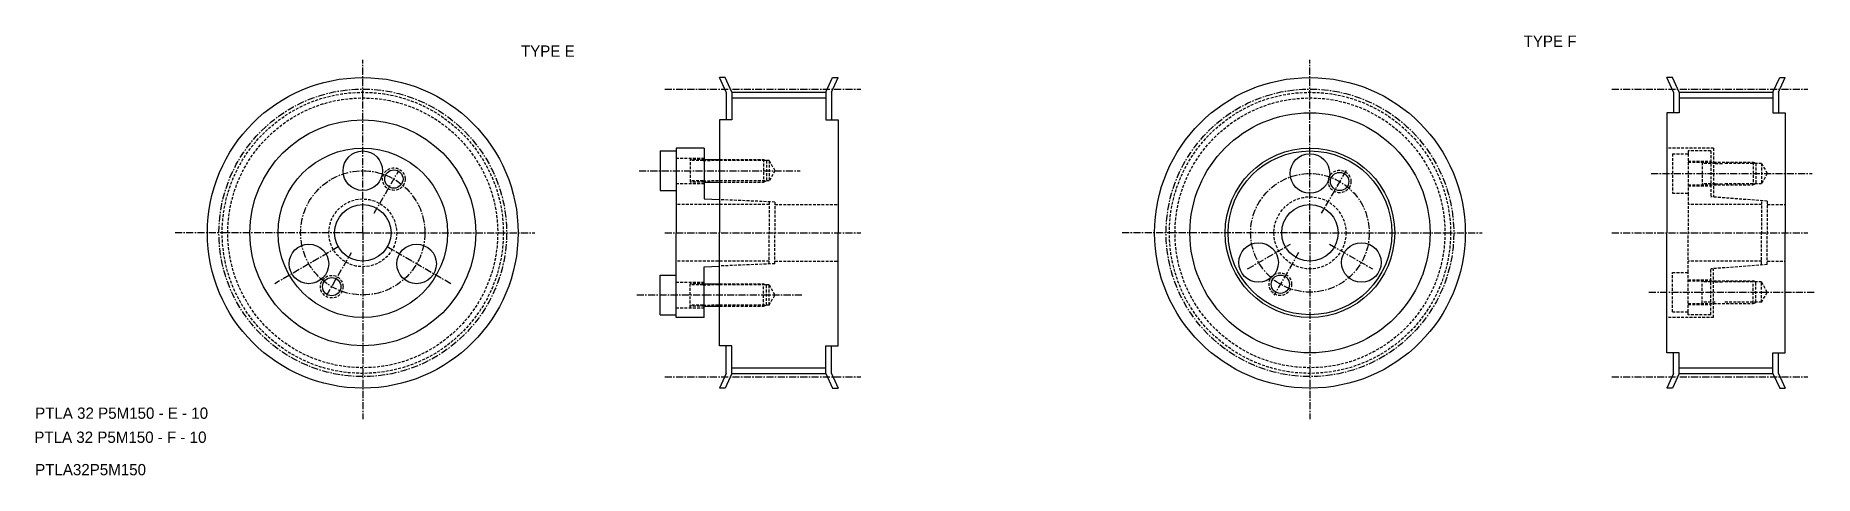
# Model space of a CAD drawing. Extents: x -287 to 28, y 950 to 1028.
import ezdxf

# ---------------------------------------------------------------- set-up
doc = ezdxf.new("R2010")
doc.units = 0
doc.linetypes.add('CENTER', pattern=[2, 1.25, -0.25, 0.25, -0.25])
doc.linetypes.add('DASHED', pattern=[0.75, 0.5, -0.25])
doc.layers.get('0').update_dxf_attribs({"linetype": 'CONTINUOUS'})
doc.layers.add('CENTER', color=1, linetype='CENTER')

msp = doc.modelspace()

# ---------------------------------------------------------------- linework, layer by layer
at = {"color": 7, "linetype": 'CONTINUOUS'}
for p, q in [((-164.97, 1020.56), (-165.97, 1020.56)), ((-164.77, 1017.95), (-165.97, 1020.56)), ((-163.77, 1017.95), (-164.97, 1020.56)), ((-147.17, 1017.95), (-145.97, 1020.56)), ((-146.17, 1017.95), (-144.97, 1020.56)), ((-145.97, 1020.56), (-144.97, 1020.56)), ((2.9, 1017.95), (1.7, 1020.56)), ((2.7, 1020.56), (1.7, 1020.56)), ((3.9, 1017.95), (2.7, 1020.56)), ((20.5, 1017.95), (21.7, 1020.56)), ((21.5, 1017.95), (22.7, 1020.56)), ((21.7, 1020.56), (22.7, 1020.56)), ((-164.77, 1017.95), (-164.77, 1013.06)), ((-163.77, 1017.95), (-147.17, 1017.95)), ((-163.77, 1017.95), (-163.77, 1013.06)), ((-147.17, 1017.95), (-147.17, 1013.06)), ((-146.17, 1017.95), (-146.17, 1013.06)), ((2.9, 1017.95), (2.9, 1014.31)), ((3.9, 1017.95), (20.5, 1017.95)), ((3.9, 1017.95), (3.9, 1014.31)), ((20.5, 1017.95), (20.5, 1014.31)), ((21.5, 1017.95), (21.5, 1014.31)), ((-163.77, 1016.95), (-147.17, 1016.95)), ((1.7, 1014.31), (1.7, 993.06)), ((3.9, 1014.31), (1.7, 1014.31)), ((3.9, 1016.95), (20.5, 1016.95)), ((20.5, 1014.31), (21.5, 1014.31)), ((21, 1014.31), (22.7, 1014.31)), ((22.7, 1014.31), (22.7, 993.06)), ((-165.97, 1013.06), (-165.97, 993.06)), ((-163.77, 1013.06), (-165.97, 1013.06)), ((-147.17, 1013.06), (-146.17, 1013.06)), ((-146.67, 1013.06), (-144.97, 1013.06)), ((-144.97, 1013.06), (-144.97, 993.06)), ((-168.67, 1008.06), (-173.67, 1008.06)), ((-173.67, 1008.06), (-173.67, 1001.56)), ((-173.67, 1008.06), (-173.67, 1007.56)), ((-168.67, 1008.06), (-168.67, 1001.56)), ((-168.67, 1008.06), (-168.67, 999.31)), ((-176.47, 1007.56), (-176.47, 1000.56)), ((-176.47, 1007.56), (-173.67, 1007.56)), ((-173.67, 1007.56), (-173.67, 1000.56)), ((-173.67, 1007.56), (-173.67, 993.06)), ((-168.67, 1006.06), (-165.97, 1006.06)), ((-168.67, 1002.06), (-165.97, 1002.06)), ((-168.67, 1001.56), (-168.67, 999.06)), ((-176.47, 1000.56), (-173.67, 1000.56)), ((-168.67, 999.06), (-165.97, 998.94)), ((-173.67, 978.56), (-173.67, 993.06)), ((-165.97, 973.06), (-165.97, 993.06)), ((-144.97, 973.06), (-144.97, 993.06)), ((1.7, 971.81), (1.7, 993.06)), ((22.7, 971.81), (22.7, 993.06)), ((-168.67, 987.06), (-165.97, 987.18)), ((-168.67, 984.56), (-168.67, 987.06)), ((-176.47, 978.56), (-176.47, 985.56)), ((-176.47, 985.56), (-173.67, 985.56)), ((-173.67, 978.56), (-173.67, 985.56)), ((-173.67, 978.06), (-173.67, 984.56)), ((-168.67, 978.06), (-168.67, 984.56)), ((-168.67, 984.06), (-165.97, 984.06)), ((-168.67, 980.06), (-165.97, 980.06)), ((-176.47, 978.56), (-173.67, 978.56)), ((-173.67, 978.06), (-173.67, 978.56)), ((-168.67, 978.06), (-173.67, 978.06)), ((-163.77, 973.06), (-165.97, 973.06)), ((-164.77, 968.16), (-164.77, 973.06)), ((-163.77, 968.16), (-163.77, 973.06)), ((-147.17, 968.16), (-147.17, 973.06)), ((-147.17, 973.06), (-146.17, 973.06)), ((-146.67, 973.06), (-144.97, 973.06)), ((-146.17, 968.16), (-146.17, 973.06)), ((3.9, 971.81), (1.7, 971.81)), ((2.9, 968.16), (2.9, 971.81)), ((3.9, 968.16), (3.9, 971.81)), ((20.5, 968.16), (20.5, 971.81)), ((20.5, 971.81), (21.5, 971.81)), ((21, 971.81), (22.7, 971.81)), ((21.5, 968.16), (21.5, 971.81)), ((-164.77, 968.16), (-165.97, 965.56)), ((-163.77, 968.16), (-164.97, 965.56)), ((-163.77, 969.16), (-147.17, 969.16)), ((-163.77, 968.16), (-147.17, 968.16)), ((-147.17, 968.16), (-145.97, 965.56)), ((-146.17, 968.16), (-144.97, 965.56)), ((2.9, 968.16), (1.7, 965.56)), ((3.9, 968.16), (2.7, 965.56)), ((3.9, 969.16), (20.5, 969.16)), ((3.9, 968.16), (20.5, 968.16)), ((20.5, 968.16), (21.7, 965.56)), ((21.5, 968.16), (22.7, 965.56)), ((-164.97, 965.56), (-165.97, 965.56)), ((-145.97, 965.56), (-144.97, 965.56)), ((2.7, 965.56), (1.7, 965.56)), ((21.7, 965.56), (22.7, 965.56))]:
    msp.add_line(p, q, dxfattribs=at)
at = {"color": 3, "linetype": 'DASHED'}
for p, q in [((10, 1008.06), (1.7, 1008.06)), ((10, 1008.06), (10, 999.43)), ((-173.67, 1006.31), (-168.67, 1006.31)), ((-171.17, 1006.31), (-171.17, 1001.81)), ((-168.67, 1006.06), (-171.17, 1006.06)), ((-168.87, 1005.86), (-171.17, 1005.86)), ((-168.87, 1005.86), (-167.37, 1005.86)), ((-157.17, 1005.86), (-167.37, 1005.86)), ((-165.97, 1006.06), (-158.17, 1006.06)), ((-158.17, 1006.06), (-157.67, 1005.86)), ((-158.17, 1006.06), (-158.17, 1002.06)), ((-157.67, 1005.86), (-157.67, 1002.26)), ((-157.17, 1005.86), (-157.17, 1002.26)), ((-157.17, 1005.86), (-156.17, 1004.06)), ((2.7, 1007.06), (2.7, 1000.06)), ((2.7, 1007.06), (5.5, 1007.06)), ((9.5, 1007.56), (5.5, 1007.56)), ((5.5, 1007.56), (5.5, 1007.06)), ((5.5, 1007.06), (5.5, 1000.06)), ((5.5, 1005.76), (9.5, 1005.76)), ((5.5, 1005.56), (17, 1005.56)), ((8, 1005.56), (8, 1001.56)), ((10.3, 1005.36), (8, 1005.36)), ((9.5, 1007.56), (9.5, 999.43)), ((10.3, 1005.36), (11.8, 1005.36)), ((18.5, 1005.36), (11.8, 1005.36)), ((17, 1005.56), (17.5, 1005.36)), ((17, 1005.56), (17, 1001.56)), ((17.5, 1005.36), (17.5, 1001.76)), ((18.5, 1005.36), (19.5, 1003.56)), ((18.5, 1005.36), (18.5, 1001.76)), ((-173.67, 1001.81), (-168.67, 1001.81)), ((-168.87, 1002.26), (-171.17, 1002.26)), ((-168.67, 1002.06), (-171.17, 1002.06)), ((-168.87, 1002.26), (-167.37, 1002.26)), ((-157.17, 1002.26), (-167.37, 1002.26)), ((-165.97, 1002.06), (-158.17, 1002.06)), ((-158.17, 1002.06), (-157.67, 1002.26)), ((-156.17, 1004.06), (-157.17, 1002.26)), ((5.5, 1001.56), (17, 1001.56)), ((5.5, 1001.36), (9.5, 1001.36)), ((10.3, 1001.76), (8, 1001.76)), ((10.3, 1001.76), (11.8, 1001.76)), ((18.5, 1001.76), (11.8, 1001.76)), ((17.5, 1001.76), (17, 1001.56)), ((19.5, 1003.56), (18.5, 1001.76)), ((-156.17, 998.51), (-165.97, 998.94)), ((-157.17, 998.56), (-157.17, 993.06)), ((-156.17, 998.51), (-156.17, 993.06)), ((2.7, 1000.06), (5.5, 1000.06)), ((5.5, 1000.06), (5.5, 993.06)), ((19.5, 998.67), (9.5, 999.43)), ((18.5, 998.63), (18.5, 993.06)), ((19.5, 998.67), (19.5, 993.06)), ((-157.17, 998.06), (-173.67, 998.06)), ((-156.17, 998.06), (-144.97, 998.06)), ((18.5, 998.06), (5.5, 998.06)), ((19.5, 998.06), (22.7, 998.06)), ((-157.17, 987.56), (-157.17, 993.06)), ((-156.17, 987.6), (-156.17, 993.06)), ((5.5, 986.06), (5.5, 993.06)), ((18.5, 987.48), (18.5, 993.06)), ((19.5, 987.45), (19.5, 993.06)), ((-157.17, 988.06), (-173.67, 988.06)), ((-156.17, 987.6), (-165.97, 987.18)), ((-156.17, 988.06), (-144.97, 988.06)), ((2.7, 979.06), (2.7, 986.06)), ((2.7, 986.06), (5.5, 986.06)), ((18.5, 988.06), (5.5, 988.06)), ((5.5, 979.06), (5.5, 986.06)), ((19.5, 987.45), (9.5, 986.68)), ((9.5, 978.56), (9.5, 986.68)), ((10, 978.06), (10, 986.68)), ((19.5, 988.06), (22.7, 988.06)), ((-173.67, 984.31), (-168.67, 984.31)), ((-171.17, 979.81), (-171.17, 984.31)), ((-168.67, 984.06), (-171.17, 984.06)), ((-168.87, 983.86), (-171.17, 983.86)), ((-168.87, 983.86), (-167.37, 983.86)), ((-157.17, 983.86), (-167.37, 983.86)), ((-165.97, 984.06), (-158.17, 984.06)), ((-158.17, 984.06), (-157.67, 983.86)), ((-158.17, 980.06), (-158.17, 984.06)), ((-157.67, 980.26), (-157.67, 983.86)), ((-157.17, 980.26), (-157.17, 983.86)), ((-156.17, 982.06), (-157.17, 983.86)), ((5.5, 984.76), (9.5, 984.76)), ((5.5, 984.56), (17, 984.56)), ((8, 980.56), (8, 984.56)), ((10.3, 984.36), (8, 984.36)), ((10.3, 984.36), (11.8, 984.36)), ((18.5, 984.36), (11.8, 984.36)), ((17, 980.56), (17, 984.56)), ((17.5, 984.36), (17, 984.56)), ((17.5, 980.76), (17.5, 984.36)), ((18.5, 980.76), (18.5, 984.36)), ((19.5, 982.56), (18.5, 984.36)), ((18.5, 980.76), (19.5, 982.56)), ((-173.67, 979.81), (-168.67, 979.81)), ((-168.87, 980.26), (-171.17, 980.26)), ((-168.67, 980.06), (-171.17, 980.06)), ((-168.87, 980.26), (-167.37, 980.26)), ((-157.17, 980.26), (-167.37, 980.26)), ((-165.97, 980.06), (-158.17, 980.06)), ((-158.17, 980.06), (-157.67, 980.26)), ((-157.17, 980.26), (-156.17, 982.06)), ((5.5, 980.56), (17, 980.56)), ((5.5, 980.36), (9.5, 980.36)), ((10.3, 980.76), (8, 980.76)), ((18.5, 980.76), (11.8, 980.76)), ((17, 980.56), (17.5, 980.76)), ((10, 978.06), (1.7, 978.06)), ((2.7, 979.06), (5.5, 979.06)), ((5.5, 978.56), (5.5, 979.06)), ((5.5, 978.56), (5.5, 979.06)), ((9.5, 978.56), (5.5, 978.56)), ((9.5, 978.56), (5.5, 978.56))]:
    msp.add_line(p, q, dxfattribs=at)
at = {"color": 1, "linetype": 'CENTER'}
for p, q in [((-227.12, 996.52), (-222.74, 1004.1)), ((-55.07, 1004.1), (-59.45, 996.52)), ((-233.45, 990.56), (-244.71, 984.06)), ((-235.49, 982.02), (-231.12, 989.59)), ((-213.53, 984.06), (-224.79, 990.56)), ((-72.49, 986.68), (-64.91, 991.06)), ((-63.45, 989.59), (-67.82, 982.02)), ((-57.98, 991.06), (-50.4, 986.68))]:
    msp.add_line(p, q, dxfattribs=at)
at = {"color": 7, "linetype": 'CONTINUOUS'}
for centre, radius in [((-229.12, 993.06), 27.5), ((-61.45, 993.06), 27.5), ((-61.45, 993.06), 21.25), ((-229.12, 993.06), 20), ((-229.12, 993.06), 15), ((-61.45, 993.06), 15), ((-229.12, 1004.06), 3.5), ((-61.45, 993.06), 14.5), ((-61.45, 1003.56), 3.5), ((-223.62, 1002.58), 1.62), ((-56.2, 1002.15), 1.62), ((-229.12, 993.06), 5), ((-61.45, 993.06), 5), ((-238.65, 987.56), 3.5), ((-219.59, 987.56), 3.5), ((-70.54, 987.81), 3.5), ((-52.35, 987.81), 3.5), ((-234.62, 983.53), 1.62), ((-66.7, 983.96), 1.62)]:
    msp.add_circle(centre, radius, dxfattribs=at)
at = {"color": 3, "linetype": 'DASHED'}
for centre, radius in [((-229.12, 993.06), 24.89), ((-61.45, 993.06), 24.89), ((-229.12, 993.06), 23.89), ((-61.45, 993.06), 23.89), ((-223.62, 1002.58), 2), ((-56.2, 1002.15), 2), ((-229.12, 993.06), 6), ((-61.45, 993.06), 6.38), ((-66.7, 983.96), 2), ((-234.62, 983.53), 2)]:
    msp.add_circle(centre, radius, dxfattribs=at)
at = {"color": 1, "linetype": 'CENTER'}
for centre, radius in [((-229.12, 993.06), 11), ((-61.45, 993.06), 10.5)]:
    msp.add_circle(centre, radius, dxfattribs=at)
at = {"layer": 'CENTER', "color": 1, "linetype": 'CENTER'}
for p, q in [((-229.12, 993.06), (-229.12, 1023.71)), ((-61.45, 993.06), (-61.45, 1023.71)), ((-175.67, 1018.52), (-140.97, 1018.52)), ((-8, 1018.52), (26.7, 1018.52)), ((-180.22, 1004.06), (-151.72, 1004.06)), ((-1.05, 1003.56), (27.45, 1003.56)), ((-229.12, 993.06), (-262.36, 993.06)), ((-229.12, 993.06), (-198.66, 993.06)), ((-229.12, 993.06), (-229.12, 960.05)), ((-175.67, 993.06), (-142.17, 993.06)), ((-175.67, 993.06), (-140.97, 993.06)), ((-175.67, 993.06), (-142.17, 993.06)), ((-61.45, 993.06), (-94.69, 993.06)), ((-61.45, 993.06), (-61.45, 960.05)), ((-61.45, 993.06), (-30.98, 993.06)), ((-8, 993.06), (25.5, 993.06)), ((-8, 993.06), (26.7, 993.06)), ((-8, 993.06), (26.7, 993.06)), ((-8, 993.06), (25.5, 993.06)), ((-1.45, 982.56), (27.85, 982.56)), ((-180.62, 982.06), (-151.32, 982.06)), ((-175.67, 967.59), (-140.97, 967.59)), ((-8, 967.59), (26.7, 967.59))]:
    msp.add_line(p, q, dxfattribs=at)
for centre in [(-229.12, 993.06), (-61.45, 993.06)]:
    msp.add_circle(centre, 25.46, dxfattribs=at)

# ---------------------------------------------------------------- texts
at = {"color": 7, "linetype": 'CONTINUOUS'}
for s, p in [('TYPE F', (-23.63, 1025.99)), ('TYPE E', (-201.12, 1024.24)), ('PTLA 32 P5M150 - E - 10', (-287.12, 960.13)), ('PTLA 32 P5M150 - F - 10', (-287.26, 955.87)), ('PTLA32P5M150', (-287.12, 950.13))]:
    msp.add_text(s, height=2, dxfattribs=at).set_placement(p)

doc.saveas('drawing.dxf')
